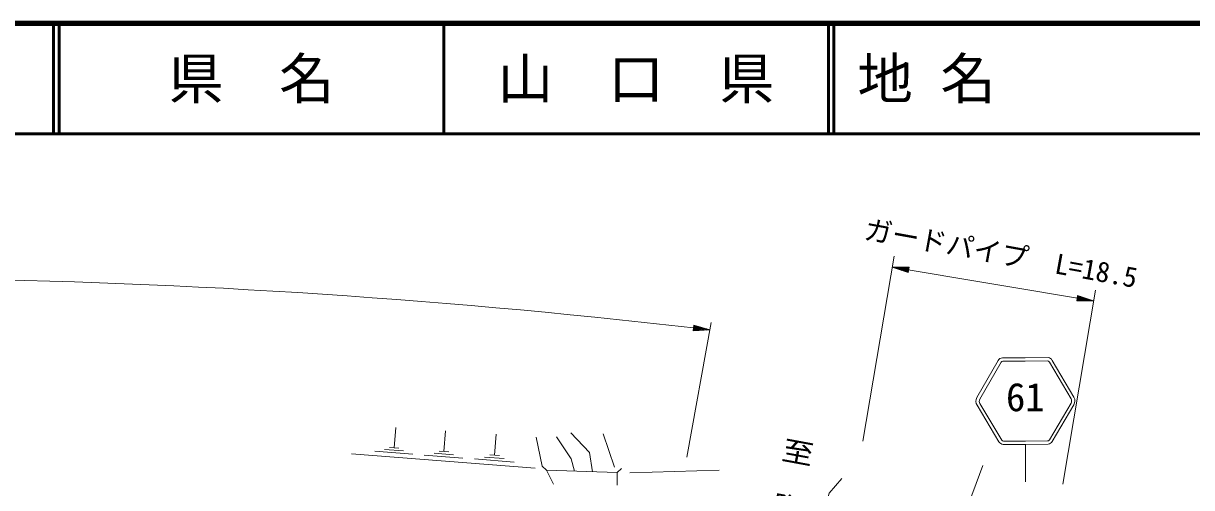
# Model space of a CAD drawing. Units: millimetres, scale not verified. Extents: x 40000 to 680000, y 20000 to 380000.
# Drawn here: x 295022 to 400568, y 338036 to 380000 of the extents above; entities that cross this region are included whole.
import ezdxf
from ezdxf.enums import TextEntityAlignment as Align

# ---------------------------------------------------------------- set-up
doc = ezdxf.new("R2010")
doc.units = ezdxf.units.MM
doc.header["$LTSCALE"] = 1000
for name, color, linetype, lineweight in [('M-BGD', 7, 'Continuous', 13), ('M-STR-HTXT', 7, 'Continuous', 13), ('M-STR-STRC', 7, 'Continuous', 13), ('M-TTL', 2, 'Continuous', 140), ('M-TTL-LINE', 7, 'Continuous', 50)]:
    doc.layers.add(name, color=color, linetype=linetype, lineweight=lineweight)
doc.layers.add('M-TTL-TXT', color=7, linetype='Continuous')
doc.styles.add('@ＭＳ ゴシック', font='')
doc.styles.add('ＭＳ ゴシック', font='')
doc.styles.get('@ＭＳ ゴシック').set_extended_font_data('@MS Gothic')
doc.styles.get('ＭＳ ゴシック').set_extended_font_data('MS Gothic')

msp = doc.modelspace()

# ---------------------------------------------------------------- linework, layer by layer
at = {"layer": 'M-BGD'}
for p, q in [((328525, 341644), (328665, 343470)), ((333023, 341308), (333166, 343175)), ((337597, 340967), (337743, 342875)), ((341890, 339977), (341339, 342611)), ((347402, 342901), (348416, 339879)), ((324673, 341079), (341248, 339806)), ((330202, 341055), (326778, 341318)), ((329364, 341349), (327651, 341481)), ((328953, 341611), (328097, 341676)), ((334737, 340707), (331237, 340976)), ((333880, 341008), (332130, 341142)), ((333460, 341275), (332585, 341342)), ((338044, 340933), (337150, 341002)), ((339349, 340353), (335772, 340628)), ((338473, 340660), (336685, 340798)), ((342283, 339625), (342922, 338356)), ((348656, 339397), (348678, 338252)), ((349815, 339372), (357886, 339620))]:
    msp.add_line(p, q, dxfattribs=at)
for points in [[(344812, 339535), (344525, 340650), (343180, 342616)], [(344484, 342989), (346181, 341209), (346449, 339476)], [(341890, 339977), (342283, 339625), (348656, 339397), (349070, 339770)], [(368952, 338857), (367822, 337527), (367644, 336884), (369063, 336064), (375825, 334046), (384537, 331541)]]:
    msp.add_lwpolyline(points, dxfattribs=at)
at = {"layer": 'M-STR-HTXT'}
for p, q in [((373694, 358958), (370878, 342242)), ((373528, 357971), (391706, 354909)), ((373528, 357971), (374965, 357476)), ((373528, 357971), (375048, 357969)), ((373528, 357971), (375007, 357722)), ((374999, 357673), (373815, 357872)), ((375015, 357772), (373832, 357971)), ((374136, 357970), (375024, 357821)), ((375032, 357870), (374440, 357970)), ((374744, 357969), (375040, 357919)), ((374965, 357476), (375048, 357969)), ((374103, 357773), (374990, 357624)), ((374982, 357574), (374390, 357674)), ((374678, 357575), (374974, 357525)), ((391872, 355895), (388917, 338357)), ((390268, 355405), (390185, 354911)), ((391706, 354909), (390185, 354911)), ((390489, 354911), (390194, 354961)), ((390202, 355010), (390793, 354910)), ((391098, 354910), (390210, 355059)), ((390218, 355109), (391402, 354909)), ((391706, 354909), (390227, 355158)), ((390235, 355207), (391418, 355008)), ((391131, 355107), (390243, 355257)), ((390252, 355306), (390843, 355206)), ((390556, 355305), (390260, 355355)), ((391706, 354909), (390268, 355405)), ((354960, 340798), (357176, 352970)), ((355592, 352717), (355533, 352220)), ((356468, 352462), (355575, 352568)), ((355580, 352618), (356176, 352547)), ((355884, 352632), (355586, 352667)), ((357052, 352292), (355592, 352717)), ((357052, 352292), (355533, 352220)), ((355837, 352235), (355539, 352270)), ((355545, 352320), (356141, 352249)), ((356445, 352264), (355551, 352369)), ((355557, 352419), (356749, 352278)), ((357052, 352292), (355563, 352469)), ((355569, 352518), (356760, 352377))]:
    msp.add_line(p, q, dxfattribs=at)
msp.add_arc((277064, -324200), 681204, 83.38286, 89.42111, dxfattribs=at)
at = {"layer": 'M-STR-STRC'}
for p, q in [((383102, 349514), (381171, 346172)), ((383361, 349364), (381430, 346022)), ((387719, 349382), (389677, 346056)), ((387977, 349534), (389936, 346208)), ((381179, 345484), (383159, 342177)), ((381437, 345638), (383417, 342331)), ((389674, 345672), (387722, 342349)), ((389933, 345520), (387980, 342197)), ((385572, 341941), (385572, 338555)), ((362787, 289104), (381702, 340039))]:
    msp.add_line(p, q, dxfattribs=at)
for points in [[(387603, 349784), (385538, 349767), (383474, 349767)], [(387569, 349484), (385541, 349467), (383510, 349467)], [(387565, 342258), (385570, 342241), (383574, 342241)], [(387605, 341958), (385572, 341941), (383537, 341941)]]:
    msp.add_lwpolyline(points, dxfattribs=at)
for centre, radius, start, end in [((383491, 349341), 427, 92.29572, 156.02366), ((383532, 349277), 191, 96.53703, 152.95737), ((387549, 349294), 191, 27.51575, 83.93609), ((387589, 349358), 427, 24.44946, 88.1774), ((389312, 345867), 711, 330.80435, 28.66338), ((381797, 345836), 711, 151.80974, 209.66878), ((381797, 345836), 412, 151.80974, 209.66878), ((389312, 345867), 412, 330.80435, 28.66338), ((383650, 342543), 612, 216.76349, 259.34701), ((383585, 342445), 203, 214.0004, 273.155), ((387552, 342461), 203, 267.31812, 326.47272), ((387487, 342559), 612, 281.12611, 323.70964)]:
    msp.add_arc(centre, radius, start, end, dxfattribs=at)
at = {"layer": 'M-TTL'}
msp.add_line((680000, 380000), (40000, 380000), dxfattribs=at)
at = {"layer": 'M-TTL-LINE'}
for p, q in [((297750, 380000), (297750, 370000)), ((298250, 380000), (298250, 370000)), ((333000, 380000), (333000, 370000)), ((367750, 380000), (367750, 370000)), ((368250, 380000), (368250, 370000)), ((40000, 370000), (680000, 370000))]:
    msp.add_line(p, q, dxfattribs=at)

# ---------------------------------------------------------------- texts
at = {"layer": 'M-BGD', "style": '@ＭＳ ゴシック', "width": 0.9}
msp.add_text('至\u3000陶', height=2062, rotation=259.544, dxfattribs=at).set_placement((362883, 339078), align=Align.BOTTOM_CENTER)
at = {"layer": 'M-STR-HTXT', "style": 'ＭＳ ゴシック'}
msp.add_text('ガードパイプ  L=18.5', height=1833, rotation=349.74, dxfattribs=at).set_placement((383080, 357766), align=Align.BOTTOM_CENTER)
at = {"layer": 'M-STR-STRC', "style": 'ＭＳ ゴシック'}
msp.add_text('61', height=2566, dxfattribs=at).set_placement((383795, 344175), align=Align.BOTTOM_LEFT)
at = {"layer": 'M-TTL-TXT', "style": 'ＭＳ ゴシック'}
for s, p in [('県\u3000名', (315625, 375000)), ('山\u3000口\u3000県', (350375, 375000))]:
    msp.add_text(s, height=3666, dxfattribs=at).set_placement(p, align=Align.MIDDLE_CENTER)
msp.add_text('地 名', height=3666, dxfattribs=at).set_placement((370380, 375000), align=Align.MIDDLE_LEFT)

doc.saveas('drawing.dxf')
